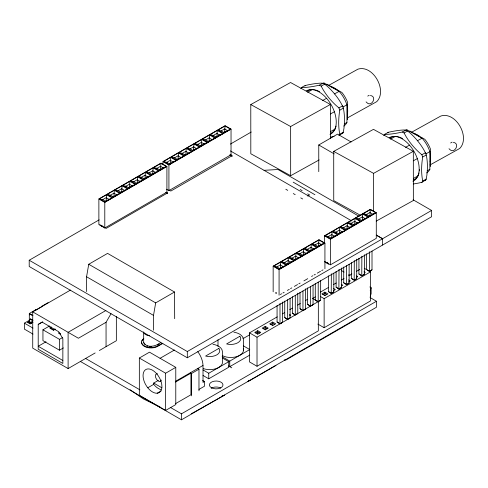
<?xml version="1.0" encoding="UTF-8"?>
<svg xmlns="http://www.w3.org/2000/svg" width="488" height="488" viewBox="0 0 488 488"><rect width="100%" height="100%" fill="white"/><g stroke="black" fill="none" stroke-linecap="round" stroke-linejoin="round"><path stroke-width="0.73" d="M280.746 262.038L273.622 266.149L279.136 269.333L286.261 265.222L280.746 262.038L280.325 268.699M288.384 257.627L281.259 261.739L286.779 264.923L293.898 260.812L288.384 257.627L287.969 264.282M296.027 253.211L288.902 257.329L294.416 260.513L301.541 256.395L296.027 253.211L295.606 259.128M303.67 248.801L296.545 252.912L302.06 256.096L309.185 251.985L303.67 248.801L303.249 255.462M311.307 244.39L304.189 248.502L309.703 251.686L316.828 247.575L311.307 244.39L310.893 250.301M318.951 239.98L311.826 244.091L317.34 247.276L324.465 243.164L318.951 239.98L318.536 245.891M332.102 231.641L324.978 235.759L330.492 238.943L337.617 234.826L332.102 231.641L331.681 237.552M339.74 227.231L332.621 231.343L338.135 234.527L345.26 230.415L339.74 227.231L339.325 233.142M347.383 222.821L340.258 226.932L345.772 230.116L352.897 226.005L347.383 222.821L346.968 229.476M355.026 218.411L347.901 222.522L353.416 225.706L360.54 221.595L355.026 218.411L354.605 225.066M362.669 213.994L355.545 218.112L361.059 221.296L368.184 217.178L362.669 213.994L362.248 220.655M370.307 209.584L363.182 213.695L368.702 216.879L375.821 212.768L370.307 209.584L369.892 216.245M106.573 194.736L99.338 198.915L104.853 202.099L112.094 197.921L106.573 194.736L106.128 201.41M114.338 190.253L107.104 194.431L112.618 197.616L119.853 193.437L114.338 190.253L113.893 196.932M122.104 185.769L114.869 189.948L120.383 193.132L127.618 188.954L122.104 185.769L121.658 191.699M129.869 181.286L122.634 185.464L128.149 188.649L135.383 184.47L129.869 181.286L129.424 187.965M137.634 176.802L130.394 180.981L135.914 184.165L143.149 179.987L137.634 176.802L137.189 183.482M145.4 172.319L138.159 176.504L143.673 179.688L150.914 175.503L145.4 172.319L144.954 178.998M153.165 167.841L145.924 172.02L151.439 175.204L158.679 171.02L153.165 167.841L152.713 173.765M160.93 163.358L153.689 167.536L159.204 170.721L166.445 166.542L160.93 163.358L160.479 169.287M170.702 157.362L163.468 161.54L168.982 164.724L176.217 160.546L170.702 157.362L170.257 164.041M178.468 152.878L171.233 157.063L176.748 160.247L183.982 156.062L178.468 152.878L178.022 159.558M186.233 148.401L178.998 152.579L184.513 155.763L191.747 151.585L186.233 148.401L185.788 155.074M193.998 143.917L186.758 148.096L192.278 151.28L199.513 147.101L193.998 143.917L193.553 149.846M201.764 139.434L194.523 143.612L200.037 146.797L207.278 142.618L201.764 139.434L201.318 145.363M209.529 134.95L202.288 139.129L207.803 142.313L215.043 138.135L209.529 134.95L209.077 141.624M217.294 130.467L210.054 134.645L215.568 137.829L222.809 133.651L217.294 130.467L216.843 137.14M225.059 125.983L217.819 130.162L223.333 133.346L230.574 129.167L225.059 125.983L224.608 132.657M301.724 87.48L303.463 87.504A61.122 11.255 -21.2 0 0 316.498 85.809L319.433 85.174L320.25 85.607L321.165 86.126L322.91 89.328A61.122 47.226 33.8 0 0 335.964 105.359L338.904 107.903L339.794 110.129L339.27 113.606A68.552 40.345 -61.2 0 0 339.288 131.309L339.825 134.2L338.94 135.505L343.064 132.901L343.9 128.753A68.552 40.406 -61.1 0 0 343.881 111.05L343.034 106.982L340.764 102.694A61.122 47.257 33.8 0 0 327.729 86.657L323.977 83.533L321.33 83.131A61.122 11.224 -21.1 0 0 308.312 84.814C305.665 85.369 302.182 86.144 300.858 88.761M383.788 135.609L384.648 134.322L386.392 134.352A61.122 11.255 -21.2 0 0 399.428 132.657L402.362 132.022L403.173 132.449L404.095 132.968L405.839 136.176A61.122 47.226 33.8 0 0 418.893 152.207L421.833 154.745L422.724 156.977L422.199 160.454A68.552 40.345 -61.2 0 0 422.218 178.157L422.754 181.042L422.303 181.792L421.87 182.347L418.93 182.982A61.122 11.255 -21.2 0 1 413.434 183.964M421.87 182.347L425.993 179.743L426.829 175.595A68.552 40.406 -61.1 0 0 426.811 157.892L425.963 153.83L423.694 149.542A61.122 47.257 33.8 0 0 410.658 133.505L406.907 130.381L404.259 129.979A61.122 11.224 -21.1 0 0 391.242 131.662L388.314 132.291L384.648 134.322M86.657 291.574L86.565 276.757L88.737 264.264L107.573 253.382L174.515 292.007L174.686 318.682M153.598 330.205L153.506 315.388L155.678 302.889L174.515 292.007M370.215 290.372L371.142 287.707L369.825 286.944M370.215 296.362L371.142 293.691L371.142 287.707M358.936 258.231L358.936 273.981L361.76 275.946L361.864 256.176M32.842 320.293L31.47 322.757L30.091 323.886L27.749 322.531L29.121 321.403L30.079 319.183L30.5 318.939L32.842 320.293L32.043 322.757L30.091 323.886M343.717 267.021L343.717 282.765L346.523 284.742L346.645 265.71M328.424 275.848L328.424 291.592L331.224 293.575L331.352 273.792M366.634 253.791L366.634 269.535L369.434 271.517L369.562 251.729M336.098 271.419L336.098 287.164L338.885 289.152L339.026 269.364M351.378 262.599L351.378 278.343L354.172 280.325L354.306 260.537M279.136 269.333L279.551 268.461L286.261 265.222M286.779 264.923L287.194 264.051L290.61 262.074L293.898 260.812M294.416 260.513L294.837 259.634L301.541 256.395M302.06 256.096L302.481 255.224L305.897 253.254L309.185 251.985M309.703 251.686L310.118 250.814L313.54 248.837L316.828 247.575M317.34 247.276L317.761 246.403L321.177 244.427L324.465 243.164M330.492 238.943L330.913 238.065L334.329 236.094L337.617 234.826M338.135 234.527L338.55 233.654L345.26 230.415M345.772 230.116L346.193 229.244L349.609 227.268L352.897 226.005M353.416 225.706L353.837 224.834L357.253 222.857L360.54 221.595M361.059 221.296L361.48 220.417L368.184 217.178M368.702 216.879L369.117 216.007L375.821 212.768M104.853 202.099L105.298 201.209L112.094 197.921M112.618 197.616L113.063 196.725L119.853 193.437M120.383 193.132L120.829 192.241L127.618 188.954M128.149 188.649L128.594 187.758L132.065 185.757L135.383 184.47M135.914 184.165L136.359 183.274L139.83 181.274L143.149 179.987M143.673 179.688L144.125 178.791L147.596 176.79L150.914 175.503M151.439 175.204L151.89 174.314L155.361 172.307L158.679 171.02M159.204 170.721L159.655 169.83L163.126 167.823L166.445 166.542M168.982 164.724L169.428 163.834L176.217 160.546M176.748 160.247L177.193 159.356L183.982 156.062M184.513 155.763L184.958 154.873L191.747 151.585M192.278 151.28L192.723 150.389L199.513 147.101M200.037 146.797L200.489 145.906L203.96 143.899L207.278 142.618M207.803 142.313L208.254 141.422L215.043 138.135M215.568 137.829L216.019 136.939L219.49 134.932L222.809 133.651M223.333 133.346L223.785 132.455L230.574 129.167M347.456 119.731L347.45 101.998A21.283 12.554 61 0 0 341.929 92.47L326.862 84.168M323.093 83.106L324.123 83.082L339.123 91.347L340.16 92.519A24.107 14.219 61 0 1 346.413 103.316L346.925 104.81L346.931 122.464L346.425 123.403A24.107 14.219 61 0 1 343.711 126.069M430.385 166.579L430.373 148.846A21.283 12.554 61 0 0 424.859 139.318L409.792 131.016M406.016 129.954L407.053 129.924L422.053 138.189L423.09 139.361A24.107 14.219 61 0 1 429.342 150.158L429.855 151.658L429.861 169.312L429.355 170.251A24.107 14.219 61 0 1 426.64 172.917M106.055 346.663L106.055 322.287L111.014 313.699M248.258 381.451L249.069 380.201M304.951 85.992L305.384 85.449M387.881 132.84L388.314 132.291M288.646 318.902L290.086 317.853L290.086 298.357M303.926 310.075L305.372 309.026L305.372 288.786M341.447 267.967L341.447 287.456L338.885 289.152M356.728 259.14L356.728 278.636L354.172 280.325M280.996 323.318L282.448 322.263L282.448 302.017M296.308 314.473L297.765 313.418L297.765 293.172M320.653 280.71L320.653 300.205L257.017 337.202L257.017 366.262L249.502 361.925L249.502 332.865L277.196 316.877M333.804 273.127L333.804 291.873L331.224 293.575M349.121 264.282L349.121 283.022L346.523 284.742M372.009 251.064L372.009 269.809L369.434 271.517M311.576 305.659L313.052 304.597L313.052 285.102M364.408 254.706L364.408 274.201L361.76 275.946M230.379 144.094L251.271 132.004M163.004 164.59L163.004 161.577L225.12 125.715L231.037 129.131L231.037 154.751L168.921 190.613L166.554 189.246M98.875 198.951L160.991 163.09L166.908 166.506L166.908 192.119L104.792 227.987L98.875 224.571L98.875 198.951L104.792 202.368L166.908 166.506M163.468 161.54L166.786 162.309L170.257 160.302L172.904 161.833M171.233 157.063L174.545 157.825L178.022 155.818L180.664 157.349M178.998 152.579L182.311 153.342L185.788 151.341L188.429 152.866M186.758 148.096L190.076 148.858L193.553 146.857L196.194 148.382M194.523 143.612L197.841 144.375L201.318 142.374L203.96 143.899M202.288 139.129L205.607 139.891L209.077 137.891L211.725 139.416M210.054 134.645L213.372 135.414L216.843 133.407L219.49 134.932M217.819 130.162L221.137 130.93L224.608 128.923L227.256 130.448M99.338 198.915L102.657 199.684L106.128 197.677L108.775 199.202M107.104 194.431L110.422 195.2L113.893 193.193L116.541 194.718M114.869 189.948L118.181 190.716L121.658 188.71L124.3 190.241M122.634 185.464L125.947 186.233L129.424 184.226L132.065 185.757M130.394 180.981L133.712 181.749L137.189 179.743L139.83 181.274M138.159 176.504L141.477 177.266L144.954 175.259L147.596 176.79M145.924 172.02L149.243 172.782L152.713 170.782L155.361 172.307M153.689 167.536L157.008 168.299L160.479 166.298L163.126 167.823M163.004 161.577L168.921 164.993L231.037 129.131M413.135 199.793L431.581 210.444L431.581 216.757L187.313 357.777L29.207 266.497L29.207 260.244L99.143 219.868M101.925 225.883L101.534 226.109L101.534 225.407L101.833 226.279L102.218 226.054M167.585 193.675L167.585 192.925L106.183 228.378L99.863 224.73M318.762 171.648L318.762 144.979L337.531 134.139L351.079 141.959M29.31 320.256L29.31 313.479L35.593 309.856L35.764 310.154M41.816 306.263L42.163 306.464L41.816 306.665L41.816 306.263L48.092 302.633M95.16 352.952L68.113 368.568L32.727 348.139L32.727 311.875L70.528 290.049M42.163 306.464L35.593 310.258L35.593 309.856M32.977 334.085L24.4 329.132L24.4 323.147L29.67 320.104M27.749 322.531L28.664 322.001M29.121 321.738L29.701 321.409M38.21 324.41L42.151 322.147L58.682 331.694L62.854 338.635L62.854 363.462L38.21 349.237L38.21 324.41L42.749 321.787M63.416 347.913L59.475 350.195L42.944 340.648L42.944 329.803L49.52 326.008M55.437 329.125L53.491 330.248L49.959 328.21L49.959 327.692L51.258 326.942M49.959 327.692L53.491 329.729L54.79 328.979M45.994 341.777L38.21 346.273L62.854 360.504M105.92 310.478L68.113 332.304L68.113 368.568M42.944 329.803L59.475 339.349L62.757 337.452M307.696 196.072L309.618 194.962L307.696 193.852M106.055 322.287L78.403 338.245L32.727 311.875M99.369 350.524L116.351 340.722L116.351 316.547M324.52 243.323L324.52 235.789L370.368 209.321L376.285 212.737L376.285 238.351L330.431 264.825L324.52 261.409M273.158 291.8L273.158 266.186L319.012 239.712L324.929 243.128L324.929 268.748M324.978 235.759L328.265 236.54L331.681 234.569L334.329 236.094M332.621 231.343L335.909 232.129L339.325 230.153L341.972 231.684M340.258 226.932L343.546 227.713L346.968 225.743L349.609 227.268M347.901 222.522L351.189 223.303L354.605 221.332L357.253 222.857M355.545 218.112L358.832 218.892L362.248 216.922L364.896 218.447M363.182 213.695L366.47 214.482L369.892 212.506L372.533 214.037M273.622 266.149L276.909 266.936L280.325 264.96L282.973 266.485M281.259 261.739L284.547 262.52L287.969 260.549L290.61 262.074M288.902 257.329L292.19 258.109L295.606 256.139L298.253 257.664M296.545 252.912L299.833 253.699L303.249 251.723L305.897 253.254M304.189 248.502L307.477 249.289L310.893 247.312L313.54 248.837M311.826 244.091L315.114 244.872L318.536 242.902L321.177 244.427M324.52 235.789L330.431 239.205L376.285 212.737M273.158 266.186L279.075 269.602L324.929 243.128M160.723 342.454C156.38 346.266 146.681 348.816 143.667 342.301M157.508 344.748L158.795 344.003M143.771 338.544A9.455 5.459 0 0 0 144.625 346.077A9.455 5.459 0 0 0 157.703 345.913L162.211 343.314M141.557 342.491A9.455 5.459 0 0 0 147.394 347.529A9.455 5.459 0 0 0 157.703 346.346L162.852 343.375M139.336 358.033L149.481 352.177L175.778 367.36L175.778 404.582L165.633 410.439L139.336 395.256L139.336 358.033L165.633 373.216L175.778 367.36M160.058 358.314L174.448 350.006M280.35 294.484L281.625 293.745M282.9 293.014L284.168 292.275M287.353 290.439L289.268 289.335M290.537 288.597L291.812 287.865M294.362 286.395L297.546 284.553M298.815 283.821L300.089 283.083M303.914 280.881L307.733 278.672M311.551 276.464L312.826 275.732M314.101 274.994L315.376 274.262M317.285 273.158L320.47 271.322M321.745 270.584L323.013 269.846M187.313 357.777L187.313 351.531L431.581 210.444M160.863 389.57A13.335 7.698 60 0 1 153.708 384.349L153.708 383.068L158.313 380.414M147.773 387.777L153.708 384.349M282.467 313.833L284.449 312.686M289.719 309.642L292.361 308.123M297.631 305.073L300.272 303.554M305.543 300.504L307.525 299.364M320.537 292.044L328.375 287.517M333.597 284.498L336.214 282.991M341.435 279.978L344.052 278.465M348.621 275.83L351.891 273.939M356.46 271.304L359.723 269.419M243 338.654L249.575 334.86M312.686 298.418L315.321 296.899M257.768 330.693L254.76 332.432L257.768 334.164L260.775 332.432L257.768 330.693L257.768 334.17M265.24 326.38L262.233 328.113L265.24 329.851L268.241 328.113L265.24 326.38L265.24 329.858M272.713 322.068L269.705 323.8L272.713 325.539L275.714 323.8L272.713 322.068L272.713 325.545M324.88 292.135L321.879 293.874L324.88 295.606L327.887 293.874L324.88 292.135L324.88 295.612M255.816 333.036L257.768 331.907L259.72 333.036M263.288 328.723L265.24 327.594L267.192 328.723M270.755 324.41L272.713 323.282L274.665 324.41M322.928 294.478L324.88 293.349L326.838 294.478M175.515 381.323L203.008 365.451A16.415 9.479 60 0 0 197.768 351.628M289.457 315.87L290.659 315.175L289.457 314.479M333.554 290.598L335.36 289.555L333.554 288.518M341.63 285.938L342.832 285.242L341.63 284.547M348.499 281.972L350.305 280.929L348.499 279.886M356.569 277.312L357.771 276.617L356.569 275.921M364.042 272.999L365.244 272.304L364.042 271.609M175.497 382.055L190.936 373.143L190.936 394.768L175.497 403.674M157.197 393.218A13.335 7.698 60 0 0 157.197 374.363A13.335 7.698 60 0 0 143.057 375.626A13.335 7.698 60 0 0 157.197 393.218L161.156 390.937M190.308 372.783L191.534 373.491L198.97 369.196L198.97 390.815M333.804 291.873L331.352 293.282L328.424 291.592M341.447 287.456L339.026 288.853L336.098 287.164M349.121 283.022L346.645 284.455L343.717 282.765M356.728 278.636L354.306 280.033L351.378 278.343M364.408 274.201L361.864 275.671L358.936 273.981M369.562 271.224L372.009 269.809M282.448 322.263L279.868 323.965L277.068 321.988L277.068 305.494M290.086 317.853L287.53 319.542L284.742 317.56L284.742 301.065M297.765 313.418L295.167 315.132L292.361 313.162L292.361 296.667M305.372 309.026L302.816 310.722L300.022 308.733L300.022 292.239M313.052 304.597L310.405 306.336L307.58 304.372L307.58 287.877M320.653 300.205L318.072 301.907L315.279 299.931L315.279 283.436M320.372 296.472L324.13 298.644L370.508 271.871L370.508 300.931L324.13 327.704L317.871 324.093M203.045 369.947L208.748 373.241L228.768 361.681L228.768 367.232L208.748 378.792L203.045 375.467M222.144 356.722L229.75 361.114L249.771 349.554L243.439 345.894M249.771 355.105L229.75 366.665L228.482 365.927M198.976 389.4L204.509 386.203L204.509 381.518L203.008 382.391L203.008 365.451M257.017 366.262L318.335 330.864L318.335 301.798L312.698 298.546M170.251 407.352L181.469 413.824L376.437 301.261L370.05 297.509M80.496 361.516L181.469 419.814L376.437 307.245L376.437 301.261M247.928 381.64L275.976 365.451M357.204 318.835L285.73 360.095L284.248 359.912M191.217 413.806L224.651 395.127L222.046 395.945M319.164 159.918L290.671 175.717L250.814 153.757L250.783 104.56L290.543 82.509L330.4 104.469L330.419 138.531M319.433 85.174L323.068 83.161M307.599 92.244L312.228 89.676M322.806 83.814L324.123 83.082M321.165 86.126L324.795 84.113M328.949 85.235L357.942 69.156C373.119 64.434 387.661 90.646 376.754 101.644L347.767 117.73M322.599 100.51L326.564 98.314M334.5 93.909L339.123 91.347M250.783 104.56L290.641 126.52L330.4 104.469M338.904 107.903L342.503 105.902M330.4 113.978L334.365 111.776M342.96 107.012L346.925 104.81M339.794 110.129L343.345 108.159M330.406 131.632L335.036 129.064M344.29 123.934L346.931 122.464M339.825 134.2L343.375 132.23M360.98 215.611L333.743 200.599L333.713 151.402L373.472 129.351L413.33 151.317L413.354 200.513L376.248 221.094M402.362 132.022L405.998 130.009M390.528 139.092L395.158 136.524M405.729 130.656L407.053 129.924M404.095 132.968L407.718 130.955M411.878 132.083L440.871 116.004C456.048 111.282 470.591 137.494 459.684 148.492L430.032 164.938M405.528 147.358L409.493 145.156M417.429 140.757L422.053 138.189M333.713 151.402L373.57 173.368L413.33 151.317M421.833 154.745L425.432 152.75M413.33 160.826L417.295 158.624M425.89 153.86L429.855 151.658M422.724 156.977L426.274 155.007M413.336 178.48L417.966 175.912M427.22 170.776L429.861 169.312M422.754 181.042L426.305 179.072M264.02 170.312L278.014 169.507L359.113 216.33M341.38 133.486L342.539 133.505M424.31 180.334L425.469 180.353M149.529 346.651L151.445 346.73L151.445 346.297M233.904 332.151C237.345 332.792 241.151 334.14 242.926 337.397M203.368 368.629A12.749 7.363 0 0 0 222.491 362.255L222.491 351.842C222.223 347.09 216.776 344.9 212.963 344.296M160.034 406.998L143.265 398.842L130.064 389.723M370.447 95.489C377.694 96.606 371.234 107.946 366.531 102.285A3.922 2.306 -61.1 0 1 366.091 101.852M453.376 142.337C460.623 143.454 454.157 154.794 449.46 149.127A3.922 2.306 -61.1 0 1 449.021 148.694M318.762 144.979L334.237 153.915M366.47 214.482L369.117 216.007M221.137 130.93L223.785 132.455M358.832 218.892L361.48 220.417M213.372 135.414L216.019 136.939M293.184 182.164L314.925 194.718M300.224 189.539L302.151 190.649M230.428 150.92L351.854 220.972M382.604 238.778L376.26 235.112L382.604 238.717L382.604 245.031M351.189 223.303L353.837 224.834M205.607 139.891L208.254 141.422M230.324 154.513L232.221 155.611L170.812 191.064L168.915 189.966M229.696 154.897L232.221 156.361M285.803 189.24L287.731 190.351M293.276 193.553L295.197 194.663M300.742 197.866L302.664 198.976M343.546 227.713L346.193 229.244M197.841 144.375L200.489 145.906M335.909 232.129L338.55 233.654M190.076 148.858L192.723 150.389M328.265 236.54L330.913 238.065M182.311 153.342L184.958 154.873M174.545 157.825L177.193 159.356M364.243 268.254L370.508 271.871M315.114 244.872L317.761 246.403M166.786 162.309L169.428 163.834M307.477 249.289L310.118 250.814M341.46 270.565L344.095 272.091M348.713 274.756L350.036 275.519M324.892 262.019L328.68 264.209M157.008 168.299L159.655 169.83M299.833 253.699L302.481 255.224M149.243 172.782L151.89 174.314M292.19 258.109L294.837 259.634M141.477 177.266L144.125 178.791M166.323 192.193L167.585 192.925M165.694 192.583L166.957 193.309M284.547 262.52L287.194 264.051M133.712 181.749L136.359 183.274M276.909 266.936L279.551 268.461M125.947 186.233L128.594 187.758M315.279 299.931L318.207 301.621L318.207 282.125M118.181 190.716L120.829 192.241M307.58 304.372L310.508 306.061L310.508 286.566M110.422 195.2L113.063 196.725M300.022 308.733L302.95 310.423L302.95 290.933M102.657 199.684L105.298 201.209M292.361 313.162L295.289 314.851L295.289 295.356M284.742 317.56L287.67 319.25L287.67 299.754M277.068 321.988L279.996 323.678L279.996 303.432M249.502 332.865L257.017 337.202M88.737 264.264L155.678 302.889M86.565 276.757L153.506 315.388M222.43 358.021L228.768 361.681M231.776 367.836L229.75 366.665L229.75 361.114M29.207 260.244L187.313 351.531M197.75 368.489L198.97 369.196M202.63 380.439L204.509 381.518M153.708 383.068L161.876 387.789M32.72 315.651L29.487 313.784L29.31 314.912M60.469 333.755L58.7 332.737L58.7 333.255L60.469 334.274M30.079 319.183L32.409 320.525M31.769 321.677L32.995 322.385M29.121 321.403L31.47 322.757M29.707 322.074L31.47 323.093M28.09 322.001L30.433 323.355M24.4 323.147L32.977 328.101M85.772 358.576L139.891 389.82M29.31 313.479L32.934 315.584M243.024 337.592L243.494 339.715L243.494 350.128M373.57 173.368L373.595 211.213M290.641 126.52L290.671 175.717M330.431 239.205L330.431 264.825M324.13 298.644L324.13 327.704M279.075 269.602L279.075 295.216M217.996 339.715L217.996 346.407M208.748 373.241L208.748 378.792M191.534 373.491L191.534 395.853M181.469 413.824L181.469 419.814M168.921 164.993L168.921 190.613M165.633 373.216L165.633 410.439M157.703 345.913L157.703 346.346M147.718 345.852L147.718 346.285M144.869 344.388L144.869 344.821M144.033 343.393L144.033 343.826M143.667 331.889L143.667 342.735M104.792 202.368L104.792 227.987M59.475 339.349L59.475 350.195M53.491 329.729L53.491 330.248M30.5 318.939L30.5 319.61M367.769 96.13A3.922 2.306 -61.1 0 1 369.202 95.337M331.626 86.846A18.776 11.078 61 0 1 337.275 89.987M347.243 106.701A18.776 11.078 61 0 1 347.499 113.612M306.257 90.921A24.778 14.622 60.9 0 1 331.614 105.518A24.778 14.622 60.9 0 1 329.98 134.371M307.58 90.945A24.107 14.207 61 0 1 314.51 89.816M315.224 89.963A24.107 14.207 61 0 1 319.634 91.713M336.122 126.099A24.107 14.207 61 0 1 330.394 133.346M334.097 136.506A61.122 11.255 -21.2 0 1 330.504 137.116M450.699 142.978A3.922 2.306 -61.1 0 1 452.132 142.179M414.556 133.694A18.776 11.078 61 0 1 419.637 136.384M430.172 153.549A18.776 11.078 61 0 1 430.178 161.65M389.186 137.762A24.778 14.622 60.9 0 1 414.544 152.366A24.778 14.622 60.9 0 1 412.903 181.213M390.51 137.787A24.107 14.207 61 0 1 397.439 136.664M398.153 136.811A24.107 14.207 61 0 1 402.563 138.561M419.589 169.537A24.107 14.207 61 0 1 419.442 170.959M419.052 172.947A24.107 14.207 61 0 1 417.71 176.284M417.35 176.851A24.107 14.207 61 0 1 413.318 180.188M211.188 388.253A6.801 3.928 0 0 1 220.802 388.045M149.529 335.805A7.357 4.246 0 0 1 144.033 332.981M141.88 341.075A9.455 5.459 0 0 1 143.771 338.977M243.305 348.847A12.749 7.363 0 0 1 236.997 356.545A12.749 7.363 0 0 1 222.339 355.66M161.351 380.115A4.252 2.452 60 0 1 156.367 378.993A4.252 2.452 60 0 1 157.545 373.814M327.564 262.727L327.18 262.947L327.18 262.245L327.478 263.117L327.857 262.898L327.564 262.727M218.856 348.401L205.594 356.057A10.022 5.789 0 0 0 216.806 354.88A10.022 5.789 0 0 0 218.856 348.401M239.858 336.275L226.597 343.936A10.022 5.789 0 0 0 237.815 342.753A10.022 5.789 0 0 0 239.858 336.275M276.116 292.806L275.824 292.635L276.116 293.508L276.116 292.806M211.56 387.82A6.801 3.928 0 0 0 222.809 385.807A6.801 3.928 0 0 0 214.171 381.189A6.801 3.928 0 0 0 211.56 387.82"/></g></svg>
